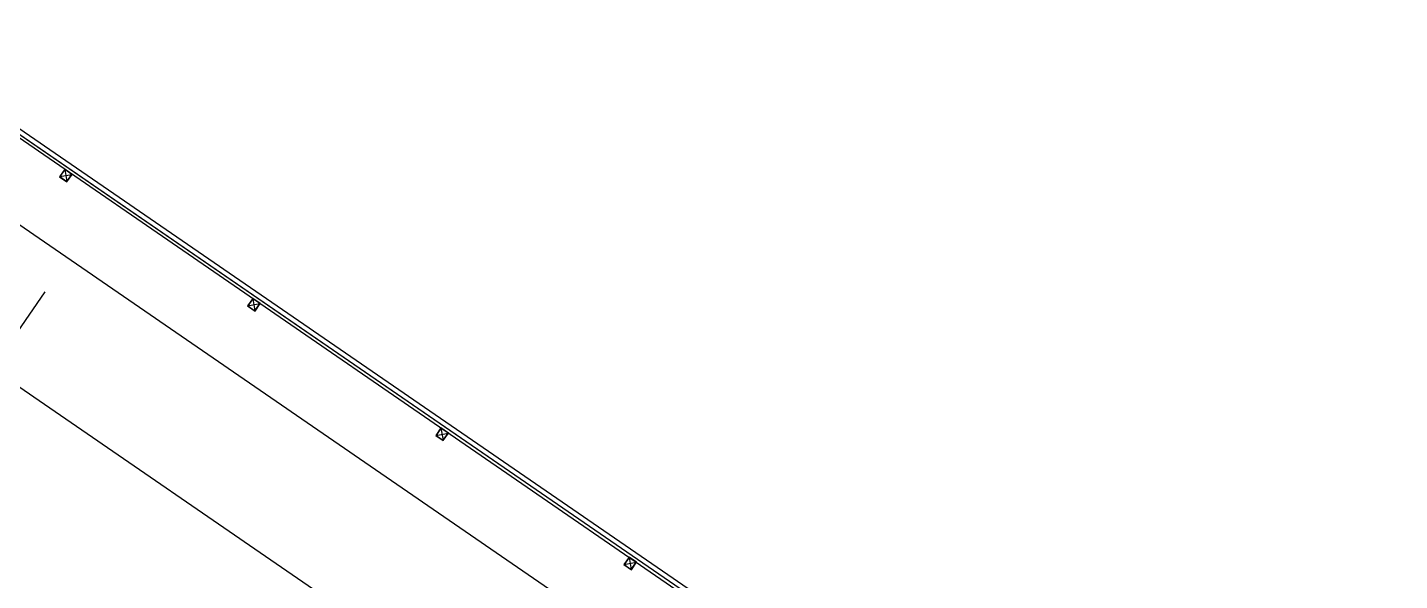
# Model space of a CAD drawing. Header units: metres. Extents: x 2 to 323, y -2 to 254.
# Drawn here: x 94.94 to 112.98, y 190.29 to 197.56 of the extents above; entities that cross this region are included whole.
import ezdxf

# ---------------------------------------------------------------- set-up
doc = ezdxf.new("R2010")
doc.units = ezdxf.units.M
doc.layers.add('REFERENCIA', color=7, linetype='Continuous')

msp = doc.modelspace()

# ---------------------------------------------------------------- linework, layer by layer
at = {"layer": 'REFERENCIA'}
for p, q in [((114.134, 182.956), (92.892, 197.559)), ((114.134, 182.956), (92.892, 197.559)), ((114.134, 182.956), (92.892, 197.559)), ((114.134, 182.956), (92.892, 197.559)), ((114.134, 182.956), (92.892, 197.559)), ((114.134, 182.956), (92.892, 197.559)), ((92.944, 197.45), (114.105, 182.904)), ((92.944, 197.45), (114.105, 182.904)), ((92.944, 197.45), (114.105, 182.904)), ((92.954, 197.394), (114.085, 182.869)), ((92.954, 197.394), (114.085, 182.869)), ((92.954, 197.394), (114.085, 182.869)), ((103.867, 188.752), (92.368, 196.657)), ((103.867, 188.752), (92.368, 196.657)), ((95.362, 195.597), (95.522, 195.626)), ((95.362, 195.597), (95.522, 195.626)), ((95.362, 195.597), (95.522, 195.626)), ((95.427, 195.691), (95.457, 195.532)), ((95.427, 195.691), (95.457, 195.532)), ((95.427, 195.691), (95.457, 195.532)), ((103.136, 187.119), (91.42, 195.173)), ((103.136, 187.119), (91.42, 195.173)), ((95.166, 194.082), (93.86, 192.181)), ((97.899, 193.992), (97.929, 193.832)), ((97.899, 193.992), (97.929, 193.832)), ((97.899, 193.992), (97.929, 193.832)), ((97.834, 193.897), (97.994, 193.927)), ((97.834, 193.897), (97.994, 193.927)), ((97.834, 193.897), (97.994, 193.927)), ((100.31, 192.195), (100.47, 192.225)), ((100.31, 192.195), (100.47, 192.225)), ((100.31, 192.195), (100.47, 192.225)), ((100.375, 192.29), (100.405, 192.13)), ((100.375, 192.29), (100.405, 192.13)), ((100.375, 192.29), (100.405, 192.13)), ((102.782, 190.496), (102.942, 190.526)), ((102.782, 190.496), (102.942, 190.526)), ((102.782, 190.496), (102.942, 190.526)), ((102.847, 190.591), (102.877, 190.431)), ((102.847, 190.591), (102.877, 190.431)), ((102.847, 190.591), (102.877, 190.431))]:
    msp.add_line(p, q, dxfattribs=at)
for points in [[(90.081, 187.875), (92.626, 191.576), (90.133, 193.29), (91.317, 195.013), (91.284, 195.036), (92.944, 197.45), (114.105, 182.904), (129.398, 176.048), (129.431, 176.025), (122.372, 165.757), (107.621, 175.897), (107.584, 175.843), (94.976, 184.51), (90.081, 187.875)], [(90.081, 187.875), (92.626, 191.576), (90.133, 193.29), (91.317, 195.013), (91.284, 195.036), (92.944, 197.45), (114.105, 182.904), (129.398, 176.048), (129.431, 176.025), (122.372, 165.757), (107.621, 175.897), (107.584, 175.843), (94.976, 184.51), (90.081, 187.875)], [(95.359, 195.596), (95.457, 195.528), (95.525, 195.627), (95.427, 195.695), (95.359, 195.596)], [(95.359, 195.596), (95.457, 195.528), (95.525, 195.627), (95.427, 195.695), (95.359, 195.596)], [(95.359, 195.596), (95.457, 195.528), (95.525, 195.627), (95.427, 195.695), (95.359, 195.596)], [(95.362, 195.597), (95.457, 195.532), (95.522, 195.626), (95.427, 195.691), (95.362, 195.597)], [(95.362, 195.597), (95.457, 195.532), (95.522, 195.626), (95.427, 195.691), (95.362, 195.597)], [(95.362, 195.597), (95.457, 195.532), (95.522, 195.626), (95.427, 195.691), (95.362, 195.597)], [(97.831, 193.897), (97.93, 193.829), (97.998, 193.928), (97.899, 193.996), (97.831, 193.897)], [(97.831, 193.897), (97.93, 193.829), (97.998, 193.928), (97.899, 193.996), (97.831, 193.897)], [(97.831, 193.897), (97.93, 193.829), (97.998, 193.928), (97.899, 193.996), (97.831, 193.897)], [(97.834, 193.897), (97.929, 193.832), (97.994, 193.927), (97.899, 193.992), (97.834, 193.897)], [(97.834, 193.897), (97.929, 193.832), (97.994, 193.927), (97.899, 193.992), (97.834, 193.897)], [(97.834, 193.897), (97.929, 193.832), (97.994, 193.927), (97.899, 193.992), (97.834, 193.897)], [(100.307, 192.195), (100.405, 192.127), (100.473, 192.226), (100.375, 192.294), (100.307, 192.195)], [(100.307, 192.195), (100.405, 192.127), (100.473, 192.226), (100.375, 192.294), (100.307, 192.195)], [(100.307, 192.195), (100.405, 192.127), (100.473, 192.226), (100.375, 192.294), (100.307, 192.195)], [(100.31, 192.195), (100.405, 192.13), (100.47, 192.225), (100.375, 192.29), (100.31, 192.195)], [(100.31, 192.195), (100.405, 192.13), (100.47, 192.225), (100.375, 192.29), (100.31, 192.195)], [(100.31, 192.195), (100.405, 192.13), (100.47, 192.225), (100.375, 192.29), (100.31, 192.195)], [(102.779, 190.495), (102.878, 190.427), (102.946, 190.526), (102.847, 190.594), (102.779, 190.495)], [(102.779, 190.495), (102.878, 190.427), (102.946, 190.526), (102.847, 190.594), (102.779, 190.495)], [(102.779, 190.495), (102.878, 190.427), (102.946, 190.526), (102.847, 190.594), (102.779, 190.495)], [(102.782, 190.496), (102.877, 190.431), (102.942, 190.526), (102.847, 190.591), (102.782, 190.496)], [(102.782, 190.496), (102.877, 190.431), (102.942, 190.526), (102.847, 190.591), (102.782, 190.496)], [(102.782, 190.496), (102.877, 190.431), (102.942, 190.526), (102.847, 190.591), (102.782, 190.496)]]:
    msp.add_lwpolyline(points, close=True, dxfattribs=at)

doc.saveas('drawing.dxf')
